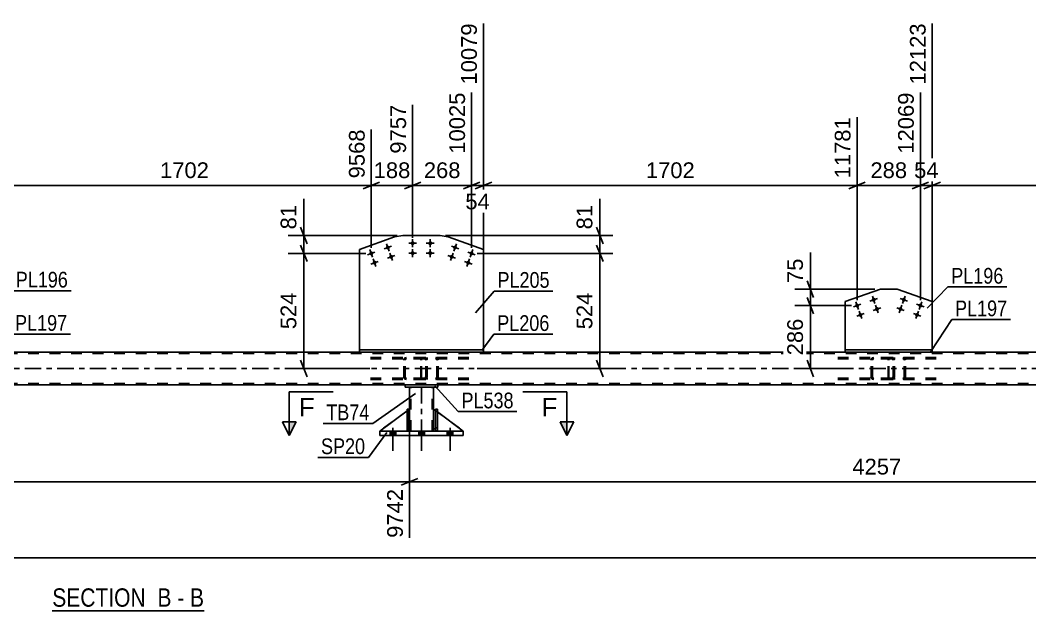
# Model space of a CAD drawing. Header units: millimetres. Extents: x 0 to 1189, y 0 to 841.
# Drawn here: x 439 to 622.9, y 330.9 to 438.5 of the extents above; entities that cross this region are included whole.
import ezdxf

# ---------------------------------------------------------------- set-up
doc = ezdxf.new("R2010")
doc.units = ezdxf.units.MM
doc.linetypes.add('DXK_LINE_DOT2', pattern=[3.9198, 1.9599, -1.9599])
doc.linetypes.add('DXK_LINE_DOT3', pattern=[5.9187, 2.979, -0.9799, 0.9799, -0.9799])
doc.styles.add('Arial', font='ARIAL.TTF', dxfattribs={"height": 0.2})
doc.styles.add('Arial Narrow', font='ARIALN.TTF', dxfattribs={"height": 0.2})

# ---------------------------------------------------------------- blocks, each defined once
blk = doc.blocks.new('Unknown-203773696-17 - 7588')
at = {"color": 6, "linetype": 'Continuous'}
blk.add_line((444.86, 330.88), (472.51, 330.88), dxfattribs=at)
at = {"color": 0, "linetype": 'Continuous'}
for points in [[(462.97, 331.63), (462.97, 335.13), (444.86, 335.13), (444.86, 331.63)], [(466.58, 331.63), (466.58, 335.13), (464.02, 335.13), (464.02, 331.63)], [(468.9, 331.63), (468.9, 335.13), (467.63, 335.13), (467.63, 331.63)], [(472.51, 331.63), (472.51, 335.13), (469.95, 335.13), (469.95, 331.63)]]:
    blk.add_wipeout(points, dxfattribs=at)
at = {"color": 7, "linetype": 'Continuous', "style": 'Arial Narrow'}
for s, p in [('SECTION ', (444.86, 331.63)), ('B', (464.02, 331.63)), ('B', (469.95, 331.63)), ('-', (467.63, 331.63))]:
    blk.add_text(s, height=3.34, dxfattribs=at).set_placement(p)
blk = doc.blocks.new('Bolt-203773696-7763 - 7588')
at = {"linetype": 'Continuous'}
for points in [[(506.41, 362.84), (507.45, 362.84), (507.45, 363.64), (506.41, 363.64)], [(506.41, 362.84), (507.45, 362.84), (507.45, 363.64), (506.41, 363.64)], [(506.41, 362.84), (507.45, 362.84), (507.45, 363.64), (506.41, 363.64)], [(511.61, 362.84), (512.65, 362.84), (512.65, 363.64), (511.61, 363.64)], [(511.61, 362.84), (512.65, 362.84), (512.65, 363.64), (511.61, 363.64)], [(516.81, 362.84), (517.85, 362.84), (517.85, 363.64), (516.81, 363.64)], [(516.81, 362.84), (517.85, 362.84), (517.85, 363.64), (516.81, 363.64)], [(516.81, 362.84), (517.85, 362.84), (517.85, 363.64), (516.81, 363.64)]]:
    blk.add_hatch(color=1, dxfattribs=at).paths.add_polyline_path(points)
at = {"color": 1, "linetype": 'Continuous'}
for p, q in [((506.93, 364.24), (506.93, 360.04)), ((506.93, 364.24), (506.93, 360.04)), ((506.93, 364.24), (506.93, 360.04)), ((512.13, 364.24), (512.13, 360.04)), ((512.13, 364.24), (512.13, 360.04)), ((517.33, 364.24), (517.33, 360.04)), ((517.33, 364.24), (517.33, 360.04)), ((517.33, 364.24), (517.33, 360.04)), ((506.41, 363.64), (506.41, 362.84)), ((506.41, 363.64), (506.41, 362.84)), ((506.41, 363.64), (506.41, 362.84)), ((507.45, 363.64), (507.45, 362.84)), ((507.45, 363.64), (507.45, 362.84)), ((507.45, 363.64), (507.45, 362.84)), ((511.61, 363.64), (511.61, 362.84)), ((511.61, 363.64), (511.61, 362.84)), ((512.65, 363.64), (512.65, 362.84)), ((512.65, 363.64), (512.65, 362.84)), ((516.81, 363.64), (516.81, 362.84)), ((516.81, 363.64), (516.81, 362.84)), ((516.81, 363.64), (516.81, 362.84)), ((517.85, 363.64), (517.85, 362.84)), ((517.85, 363.64), (517.85, 362.84)), ((517.85, 363.64), (517.85, 362.84))]:
    blk.add_line(p, q, dxfattribs=at)
blk = doc.blocks.new('Part-203773696-7610 - 7588')
at = {"color": 2, "linetype": 'Continuous'}
for p, q in [((589.32, 387.22), (595.73, 389.49)), ((595.73, 389.49), (595.73, 389.49)), ((595.73, 389.49), (598.76, 389.49)), ((598.76, 389.49), (598.76, 389.49)), ((605.17, 387.22), (598.76, 389.49)), ((589.32, 387.22), (589.32, 387.22)), ((589.32, 378.44), (589.32, 387.22)), ((605.17, 387.22), (605.17, 387.22)), ((605.17, 387.22), (605.17, 378.44))]:
    blk.add_line(p, q, dxfattribs=at)
at = {"color": 7, "linetype": 'DXK_LINE_DOT2'}
for p, q in [((589.32, 378.44), (589.32, 387.22)), ((605.17, 378.44), (605.17, 387.22)), ((605.17, 378.44), (589.32, 378.44))]:
    blk.add_line(p, q, dxfattribs=at)
blk = doc.blocks.new('Bolt-203773696-7611 - 7588')
at = {"linetype": 'Continuous'}
for points in [[(600.33, 387.45, -1), (599.65, 387.69, -1)], [(603.35, 386.38, -1), (602.67, 386.62, -1)], [(599.73, 385.76, -1), (599.05, 386, -1)], [(602.75, 384.69, -1), (602.07, 384.93, -1)]]:
    blk.add_hatch(color=1, dxfattribs=at).paths.add_polyline_path(points)
at = {"color": 1, "linetype": 'Continuous'}
for p, q in [((600.23, 388.25), (599.75, 386.89)), ((599.63, 386.55), (599.15, 385.2)), ((600.67, 387.33), (599.31, 387.81)), ((603.69, 386.26), (602.33, 386.74)), ((603.25, 387.18), (602.77, 385.82)), ((600.07, 385.63), (598.71, 386.12)), ((603.09, 384.57), (601.73, 385.05)), ((602.65, 385.48), (602.17, 384.13))]:
    blk.add_line(p, q, dxfattribs=at)
blk = doc.blocks.new('Bolt-203773696-7603 - 7588')
at = {"linetype": 'Continuous'}
for points in [[(518.57, 396.97, -1), (517.9, 397.21, -1)], [(517.97, 395.27, -1), (517.29, 395.51, -1)], [(521.59, 395.9, -1), (520.91, 396.14, -1)], [(520.99, 394.2, -1), (520.31, 394.44, -1)]]:
    blk.add_hatch(color=1, dxfattribs=at).paths.add_polyline_path(points)
at = {"color": 1, "linetype": 'Continuous'}
for p, q in [((518.91, 396.85), (517.56, 397.33)), ((518.48, 397.77), (517.99, 396.41)), ((518.31, 395.15), (516.95, 395.63)), ((517.87, 396.07), (517.39, 394.71)), ((521.93, 395.78), (520.57, 396.26)), ((521.49, 396.7), (521.01, 395.34)), ((521.33, 394.08), (519.97, 394.56)), ((520.89, 395), (520.41, 393.64))]:
    blk.add_line(p, q, dxfattribs=at)
blk = doc.blocks.new('Bolt-203773696-7612 - 7588')
at = {"linetype": 'Continuous'}
for points in [[(591.14, 386.38), (591.13, 386.46), (591.12, 386.53), (591.14, 386.61), (591.17, 386.68), (591.21, 386.74), (591.27, 386.79), (591.33, 386.83), (591.4, 386.85), (591.48, 386.86), (591.55, 386.86), (591.62, 386.83), (591.69, 386.8), (591.75, 386.75), (591.79, 386.69), (591.82, 386.62), (591.84, 386.55), (591.84, 386.47), (591.83, 386.4), (591.8, 386.33), (591.76, 386.27), (591.7, 386.22), (591.64, 386.18), (591.57, 386.15), (591.49, 386.14), (591.42, 386.15), (591.34, 386.17), (591.28, 386.21), (591.22, 386.26), (591.18, 386.32)], [(594.16, 387.45), (594.14, 387.53), (594.14, 387.6), (594.15, 387.68), (594.18, 387.74), (594.23, 387.81), (594.28, 387.86), (594.35, 387.9), (594.42, 387.92), (594.49, 387.93), (594.57, 387.93), (594.64, 387.9), (594.7, 387.87), (594.76, 387.82), (594.81, 387.76), (594.84, 387.69), (594.86, 387.62), (594.86, 387.54), (594.84, 387.47), (594.82, 387.4), (594.77, 387.34), (594.72, 387.29), (594.65, 387.25), (594.58, 387.22), (594.51, 387.21), (594.43, 387.22), (594.36, 387.24), (594.29, 387.28), (594.24, 387.33), (594.19, 387.39)], [(591.75, 384.69), (591.73, 384.76), (591.73, 384.84), (591.74, 384.91), (591.77, 384.98), (591.81, 385.04), (591.87, 385.09), (591.93, 385.13), (592, 385.16), (592.08, 385.17), (592.15, 385.16), (592.22, 385.14), (592.29, 385.1), (592.35, 385.05), (592.39, 384.99), (592.43, 384.92), (592.44, 384.85), (592.44, 384.78), (592.43, 384.7), (592.4, 384.63), (592.36, 384.57), (592.3, 384.52), (592.24, 384.48), (592.17, 384.46), (592.09, 384.45), (592.02, 384.45), (591.95, 384.47), (591.88, 384.51), (591.82, 384.56), (591.78, 384.62)], [(594.76, 385.76), (594.74, 385.83), (594.74, 385.91), (594.76, 385.98), (594.79, 386.05), (594.83, 386.11), (594.88, 386.16), (594.95, 386.2), (595.02, 386.23), (595.09, 386.24), (595.17, 386.23), (595.24, 386.21), (595.31, 386.17), (595.36, 386.12), (595.41, 386.06), (595.44, 385.99), (595.46, 385.92), (595.46, 385.85), (595.45, 385.77), (595.42, 385.7), (595.37, 385.64), (595.32, 385.59), (595.26, 385.55), (595.18, 385.53), (595.11, 385.52), (595.03, 385.52), (594.96, 385.54), (594.9, 385.58), (594.84, 385.63), (594.79, 385.69)]]:
    blk.add_hatch(color=1, dxfattribs=at).paths.add_polyline_path(points)
at = {"color": 1, "linetype": 'Continuous'}
for p, q in [((594.26, 388.25), (594.74, 386.89)), ((592.16, 386.74), (590.81, 386.26)), ((591.24, 387.18), (591.72, 385.82)), ((595.18, 387.81), (593.82, 387.33)), ((594.86, 386.55), (595.34, 385.2)), ((592.76, 385.05), (591.41, 384.57)), ((591.84, 385.48), (592.33, 384.13)), ((595.78, 386.12), (594.42, 385.63))]:
    blk.add_line(p, q, dxfattribs=at)
blk = doc.blocks.new('Bolt-203773696-7604 - 7588')
at = {"linetype": 'Continuous'}
for points in [[(510.15, 397.87), (510.16, 397.94), (510.18, 398.01), (510.22, 398.08), (510.27, 398.13), (510.33, 398.18), (510.4, 398.21), (510.47, 398.23), (510.55, 398.23), (510.62, 398.21), (510.69, 398.18), (510.75, 398.13), (510.8, 398.08), (510.84, 398.01), (510.86, 397.94), (510.87, 397.87), (510.86, 397.79), (510.84, 397.72), (510.8, 397.66), (510.75, 397.6), (510.69, 397.56), (510.62, 397.52), (510.55, 397.51), (510.47, 397.51), (510.4, 397.52), (510.33, 397.56), (510.27, 397.6), (510.22, 397.66), (510.18, 397.72), (510.16, 397.79)], [(513.35, 397.87), (513.36, 397.94), (513.38, 398.01), (513.42, 398.08), (513.47, 398.13), (513.53, 398.18), (513.6, 398.21), (513.67, 398.23), (513.75, 398.23), (513.82, 398.21), (513.89, 398.18), (513.95, 398.13), (514, 398.08), (514.04, 398.01), (514.06, 397.94), (514.07, 397.87), (514.06, 397.79), (514.04, 397.72), (514, 397.66), (513.95, 397.6), (513.89, 397.56), (513.82, 397.52), (513.75, 397.51), (513.67, 397.51), (513.6, 397.52), (513.53, 397.56), (513.47, 397.6), (513.42, 397.66), (513.38, 397.72), (513.36, 397.79)], [(510.15, 396.07), (510.16, 396.14), (510.18, 396.21), (510.22, 396.28), (510.27, 396.33), (510.33, 396.38), (510.4, 396.41), (510.47, 396.43), (510.55, 396.43), (510.62, 396.41), (510.69, 396.38), (510.75, 396.33), (510.8, 396.28), (510.84, 396.21), (510.86, 396.14), (510.87, 396.07), (510.86, 395.99), (510.84, 395.92), (510.8, 395.86), (510.75, 395.8), (510.69, 395.76), (510.62, 395.72), (510.55, 395.71), (510.47, 395.71), (510.4, 395.72), (510.33, 395.76), (510.27, 395.8), (510.22, 395.86), (510.18, 395.92), (510.16, 395.99)], [(513.35, 396.07), (513.36, 396.14), (513.38, 396.21), (513.42, 396.28), (513.47, 396.33), (513.53, 396.38), (513.6, 396.41), (513.67, 396.43), (513.75, 396.43), (513.82, 396.41), (513.89, 396.38), (513.95, 396.33), (514, 396.28), (514.04, 396.21), (514.06, 396.14), (514.07, 396.07), (514.06, 395.99), (514.04, 395.92), (514, 395.86), (513.95, 395.8), (513.89, 395.76), (513.82, 395.72), (513.75, 395.71), (513.67, 395.71), (513.6, 395.72), (513.53, 395.76), (513.47, 395.8), (513.42, 395.86), (513.38, 395.92), (513.36, 395.99)]]:
    blk.add_hatch(color=1, dxfattribs=at).paths.add_polyline_path(points)
at = {"color": 1, "linetype": 'Continuous'}
for p, q in [((511.23, 397.87), (509.79, 397.87)), ((510.51, 398.59), (510.51, 397.15)), ((514.43, 397.87), (512.99, 397.87)), ((513.71, 398.59), (513.71, 397.15)), ((511.23, 396.07), (509.79, 396.07)), ((510.51, 396.79), (510.51, 395.35)), ((514.43, 396.07), (512.99, 396.07)), ((513.71, 396.79), (513.71, 395.35))]:
    blk.add_line(p, q, dxfattribs=at)
blk = doc.blocks.new('Bolt-203773696-7605 - 7588')
at = {"linetype": 'Continuous'}
for points in [[(505.65, 396.97), (505.63, 397.04), (505.63, 397.12), (505.64, 397.19), (505.67, 397.26), (505.72, 397.32), (505.77, 397.38), (505.84, 397.41), (505.91, 397.44), (505.98, 397.45), (506.06, 397.44), (506.13, 397.42), (506.19, 397.38), (506.25, 397.34), (506.3, 397.28), (506.33, 397.21), (506.35, 397.13), (506.35, 397.06), (506.33, 396.99), (506.31, 396.92), (506.26, 396.85), (506.21, 396.8), (506.14, 396.76), (506.07, 396.74), (506, 396.73), (505.92, 396.74), (505.85, 396.76), (505.78, 396.79), (505.73, 396.84), (505.68, 396.9)], [(502.63, 395.9), (502.62, 395.97), (502.61, 396.05), (502.63, 396.12), (502.66, 396.19), (502.7, 396.25), (502.76, 396.31), (502.82, 396.34), (502.89, 396.37), (502.97, 396.38), (503.04, 396.37), (503.11, 396.35), (503.18, 396.32), (503.24, 396.27), (503.28, 396.21), (503.31, 396.14), (503.33, 396.06), (503.33, 395.99), (503.32, 395.92), (503.29, 395.85), (503.25, 395.78), (503.19, 395.73), (503.13, 395.69), (503.06, 395.67), (502.98, 395.66), (502.91, 395.67), (502.83, 395.69), (502.77, 395.72), (502.71, 395.77), (502.67, 395.83)], [(506.25, 395.27), (506.23, 395.35), (506.23, 395.42), (506.25, 395.5), (506.28, 395.57), (506.32, 395.63), (506.37, 395.68), (506.44, 395.72), (506.51, 395.74), (506.58, 395.75), (506.66, 395.75), (506.73, 395.72), (506.8, 395.69), (506.85, 395.64), (506.9, 395.58), (506.93, 395.51), (506.95, 395.44), (506.95, 395.36), (506.94, 395.29), (506.91, 395.22), (506.86, 395.16), (506.81, 395.11), (506.75, 395.07), (506.67, 395.04), (506.6, 395.03), (506.52, 395.04), (506.45, 395.06), (506.39, 395.1), (506.33, 395.15), (506.28, 395.21)], [(503.24, 394.2), (503.22, 394.28), (503.22, 394.35), (503.23, 394.43), (503.26, 394.5), (503.3, 394.56), (503.36, 394.61), (503.42, 394.65), (503.49, 394.67), (503.57, 394.68), (503.64, 394.68), (503.71, 394.65), (503.78, 394.62), (503.84, 394.57), (503.88, 394.51), (503.92, 394.44), (503.93, 394.37), (503.93, 394.29), (503.92, 394.22), (503.89, 394.15), (503.85, 394.09), (503.79, 394.04), (503.73, 394), (503.66, 393.97), (503.58, 393.96), (503.51, 393.97), (503.44, 393.99), (503.37, 394.03), (503.31, 394.08), (503.27, 394.14)]]:
    blk.add_hatch(color=1, dxfattribs=at).paths.add_polyline_path(points)
at = {"color": 1, "linetype": 'Continuous'}
for p, q in [((506.67, 397.33), (505.31, 396.85)), ((505.75, 397.77), (506.23, 396.41)), ((503.65, 396.26), (502.3, 395.78)), ((502.73, 396.7), (503.21, 395.34)), ((507.27, 395.63), (505.91, 395.15)), ((506.35, 396.07), (506.83, 394.71)), ((504.25, 394.56), (502.9, 394.08)), ((503.33, 395), (503.82, 393.64))]:
    blk.add_line(p, q, dxfattribs=at)
blk = doc.blocks.new('Part-203773696-7629 - 7588')
at = {"color": 2, "linetype": 'Continuous'}
for p, q in [((507.22, 399.01), (508.71, 399.27)), ((508.71, 399.27), (508.71, 399.27)), ((508.71, 399.27), (515.51, 399.27)), ((515.51, 399.27), (515.51, 399.27)), ((515.51, 399.27), (517.01, 399.01)), ((500.81, 396.74), (507.22, 399.01)), ((507.22, 399.01), (507.22, 399.01)), ((517.01, 399.01), (517.01, 399.01)), ((523.41, 396.74), (517.01, 399.01)), ((500.81, 396.74), (500.81, 396.74)), ((500.81, 378.44), (500.81, 396.74)), ((523.41, 396.74), (523.41, 396.74)), ((523.41, 396.74), (523.41, 378.44))]:
    blk.add_line(p, q, dxfattribs=at)
at = {"color": 7, "linetype": 'DXK_LINE_DOT2'}
for p, q in [((500.81, 378.44), (500.81, 396.74)), ((523.41, 378.44), (523.41, 396.74)), ((523.41, 378.44), (500.81, 378.44))]:
    blk.add_line(p, q, dxfattribs=at)
blk = doc.blocks.new('Part-203773696-7713 - 7588')
at = {"color": 7, "linetype": 'DXK_LINE_DOT2'}
for p, q in [((512.64, 377.04), (502.41, 377.04)), ((512.64, 376.8), (502.41, 376.8)), ((508.93, 376.75), (508.89, 376.56)), ((508.89, 373.52), (508.89, 376.56)), ((509.15, 376.56), (509.17, 376.65)), ((509.15, 373.52), (509.15, 376.56)), ((509.17, 376.65), (509.22, 376.73)), ((509.4, 377.04), (509.21, 377.01)), ((509.22, 376.73), (509.3, 376.78)), ((509.3, 376.78), (509.4, 376.8)), ((512.83, 377.01), (512.64, 377.04)), ((512.64, 376.8), (512.73, 376.78)), ((512.73, 376.78), (512.82, 376.73)), ((512.82, 376.73), (512.87, 376.65)), ((512.87, 376.65), (512.89, 376.56)), ((512.89, 373.52), (512.89, 376.56)), ((513.15, 376.56), (513.11, 376.75)), ((513.15, 373.52), (513.15, 376.56)), ((508.89, 373.52), (508.93, 373.34)), ((509.17, 373.43), (509.15, 373.52)), ((509.22, 373.35), (509.17, 373.43)), ((512.87, 373.43), (512.82, 373.35)), ((512.89, 373.52), (512.87, 373.43)), ((513.11, 373.34), (513.15, 373.52)), ((512.64, 373.28), (502.41, 373.28)), ((512.64, 373.04), (502.41, 373.04)), ((509.21, 373.08), (509.4, 373.04)), ((509.3, 373.3), (509.22, 373.35)), ((509.4, 373.28), (509.3, 373.3)), ((512.73, 373.3), (512.64, 373.28)), ((512.64, 373.04), (512.83, 373.08)), ((512.82, 373.35), (512.73, 373.3))]:
    blk.add_line(p, q, dxfattribs=at)
for centre, start, end in [((509.38, 376.54), 110.7584, 155.6802), ((512.66, 376.54), 24.3198, 69.2416), ((509.38, 373.54), 204.3198, 249.2416), ((512.66, 373.54), 290.7584, 335.6802)]:
    blk.add_arc(centre, 0.496, start, end, dxfattribs=at)
blk = doc.blocks.new('Part-203773696-7717 - 7588')
at = {"color": 7, "linetype": 'DXK_LINE_DOT2'}
for p, q in [((783.44, 377.8), (120.25, 377.8)), ((523.41, 378.04), (500.81, 378.04)), ((605.17, 378.04), (589.32, 378.04)), ((783.44, 372.28), (120.25, 372.28)), ((515.13, 372.04), (509.13, 372.04))]:
    blk.add_line(p, q, dxfattribs=at)
at = {"color": 2, "linetype": 'Continuous'}
for p, q in [((500.81, 378.04), (434.91, 378.04)), ((589.32, 378.04), (523.41, 378.04)), ((671.08, 378.04), (605.17, 378.04)), ((509.13, 372.04), (259.72, 372.04)), ((679.4, 372.04), (515.13, 372.04))]:
    blk.add_line(p, q, dxfattribs=at)
at = {"color": 7, "linetype": 'DXK_LINE_DOT3'}
blk.add_line((120.25, 375.04), (783.44, 375.04), dxfattribs=at)
blk = doc.blocks.new('Part-203773696-7712 - 7588')
at = {"color": 7, "linetype": 'DXK_LINE_DOT2'}
for p, q in [((597.77, 377.04), (587.54, 377.04)), ((597.77, 376.8), (587.54, 376.8)), ((594.06, 376.75), (594.02, 376.56)), ((594.02, 373.52), (594.02, 376.56)), ((594.28, 376.56), (594.3, 376.65)), ((594.28, 373.52), (594.28, 376.56)), ((594.3, 376.65), (594.35, 376.73)), ((594.54, 377.04), (594.34, 377.01)), ((594.35, 376.73), (594.44, 376.78)), ((594.44, 376.78), (594.54, 376.8)), ((597.97, 377.01), (597.77, 377.04)), ((597.77, 376.8), (597.87, 376.78)), ((597.87, 376.78), (597.95, 376.73)), ((597.95, 376.73), (598.01, 376.65)), ((598.01, 376.65), (598.03, 376.56)), ((598.03, 373.52), (598.03, 376.56)), ((598.28, 376.56), (598.24, 376.75)), ((598.28, 373.52), (598.28, 376.56)), ((594.02, 373.52), (594.06, 373.34)), ((594.3, 373.43), (594.28, 373.52)), ((594.35, 373.35), (594.3, 373.43)), ((598.01, 373.43), (597.95, 373.35)), ((598.03, 373.52), (598.01, 373.43)), ((598.24, 373.34), (598.28, 373.52)), ((597.77, 373.28), (587.54, 373.28)), ((597.77, 373.04), (587.54, 373.04)), ((594.34, 373.08), (594.54, 373.04)), ((594.44, 373.3), (594.35, 373.35)), ((594.54, 373.28), (594.44, 373.3)), ((597.87, 373.3), (597.77, 373.28)), ((597.77, 373.04), (597.97, 373.08)), ((597.95, 373.35), (597.87, 373.3))]:
    blk.add_line(p, q, dxfattribs=at)
for centre, start, end in [((594.52, 376.54), 110.7584, 155.6802), ((597.79, 376.54), 24.3198, 69.2416), ((594.52, 373.54), 204.3198, 249.2416), ((597.79, 373.54), 290.7584, 335.6802)]:
    blk.add_arc(centre, 0.496, start, end, dxfattribs=at)
blk = doc.blocks.new('Part-203773696-7772 - 7588')
at = {"color": 2, "linetype": 'Continuous'}
for p, q in [((514.33, 364.24), (514.33, 367.64)), ((514.33, 367.64), (514.69, 367.38)), ((519.73, 363.64), (515.01, 367.14)), ((514.69, 363.89), (514.33, 364.24))]:
    blk.add_line(p, q, dxfattribs=at)
at = {"color": 7, "linetype": 'DXK_LINE_DOT2'}
for p, q in [((515.01, 367.14), (514.69, 367.38)), ((514.69, 363.89), (514.93, 363.64)), ((514.93, 363.64), (519.73, 363.64))]:
    blk.add_line(p, q, dxfattribs=at)
blk = doc.blocks.new('Part-203773696-7786 - 7588')
at = {"color": 7, "linetype": 'DXK_LINE_DOT2'}
for p, q in [((514.33, 364.24), (514.33, 367.64)), ((514.33, 367.64), (519.73, 363.64)), ((514.93, 363.64), (514.33, 364.24)), ((519.73, 363.64), (514.93, 363.64))]:
    blk.add_line(p, q, dxfattribs=at)
blk = doc.blocks.new('Part-203773696-7793 - 7588')
at = {"color": 2, "linetype": 'Continuous'}
for p, q in [((504.53, 362.84), (504.53, 363.64)), ((504.53, 363.64), (519.73, 363.64)), ((519.73, 362.84), (504.53, 362.84)), ((519.73, 362.84), (519.73, 363.64))]:
    blk.add_line(p, q, dxfattribs=at)
blk = doc.blocks.new('Part-203773696-7811 - 7588')
at = {"color": 2, "linetype": 'Continuous'}
for p, q in [((509.49, 363.64), (509.49, 367.64)), ((509.49, 367.64), (509.81, 367.64)), ((509.81, 363.64), (509.81, 367.64)), ((509.49, 363.64), (509.49, 363.64)), ((509.81, 363.64), (509.49, 363.64))]:
    blk.add_line(p, q, dxfattribs=at)
at = {"color": 7, "linetype": 'DXK_LINE_DOT2'}
for p, q in [((509.49, 367.64), (509.49, 364.24)), ((509.81, 364.24), (509.81, 367.64)), ((509.49, 364.24), (509.49, 363.64)), ((509.49, 364.24), (509.81, 364.24)), ((509.81, 363.64), (509.81, 364.24)), ((509.49, 363.64), (509.49, 363.64)), ((509.49, 363.64), (509.49, 363.64)), ((509.81, 363.64), (509.81, 363.64))]:
    blk.add_line(p, q, dxfattribs=at)
blk = doc.blocks.new('Part-203773696-7813 - 7588')
at = {"color": 7, "linetype": 'DXK_LINE_DOT2'}
for p, q in [((509.49, 367.64), (509.81, 367.64)), ((509.49, 364.24), (509.49, 367.64)), ((509.49, 367.64), (509.49, 363.64)), ((509.81, 367.64), (509.81, 364.24)), ((509.81, 363.64), (509.81, 367.55)), ((509.81, 364.24), (509.49, 364.24)), ((509.49, 363.64), (509.49, 364.24)), ((509.81, 364.24), (509.81, 363.64)), ((509.81, 363.64), (509.49, 363.64)), ((509.81, 363.64), (509.81, 363.64))]:
    blk.add_line(p, q, dxfattribs=at)
blk = doc.blocks.new('Part-203773696-7828 - 7588')
at = {"color": 2, "linetype": 'Continuous'}
for p, q in [((523.41, 378.44), (500.81, 378.44)), ((500.81, 378.04), (500.81, 378.44)), ((523.41, 378.04), (500.81, 378.04)), ((523.41, 378.44), (523.41, 378.04)), ((523.41, 378.44), (523.41, 378.44)), ((523.41, 378.04), (523.41, 378.04))]:
    blk.add_line(p, q, dxfattribs=at)
at = {"color": 7, "linetype": 'DXK_LINE_DOT2'}
for p, q in [((500.81, 378.44), (500.81, 378.04)), ((523.41, 378.04), (523.41, 378.44))]:
    blk.add_line(p, q, dxfattribs=at)
blk = doc.blocks.new('Part-203773696-7854 - 7588')
at = {"color": 7, "linetype": 'DXK_LINE_DOT2'}
for p, q in [((509.93, 367.64), (504.53, 363.64)), ((509.93, 364.24), (509.93, 367.64)), ((509.93, 367.64), (509.93, 364.24)), ((509.33, 363.64), (509.93, 364.24)), ((509.93, 364.24), (509.33, 363.64)), ((509.93, 364.24), (509.93, 364.24)), ((504.53, 363.64), (509.33, 363.64))]:
    blk.add_line(p, q, dxfattribs=at)
blk = doc.blocks.new('Part-203773696-7868 - 7588')
at = {"color": 2, "linetype": 'Continuous'}
for p, q in [((509.93, 367.64), (509.93, 371.64)), ((514.33, 367.64), (514.33, 371.64)), ((509.93, 363.64), (509.93, 364.24)), ((514.33, 363.64), (514.33, 364.24))]:
    blk.add_line(p, q, dxfattribs=at)
at = {"color": 7, "linetype": 'DXK_LINE_DOT2'}
for p, q in [((514.33, 371.64), (509.93, 371.64)), ((510.17, 363.64), (510.17, 371.64)), ((514.09, 363.64), (514.09, 371.64)), ((509.93, 364.24), (509.93, 367.64)), ((514.33, 364.24), (514.33, 367.64)), ((514.33, 363.64), (509.93, 363.64))]:
    blk.add_line(p, q, dxfattribs=at)
at = {"color": 7, "linetype": 'DXK_LINE_DOT3'}
blk.add_line((512.13, 371.64), (512.13, 363.64), dxfattribs=at)
blk = doc.blocks.new('Part-203773696-7879 - 7588')
at = {"color": 2, "linetype": 'Continuous'}
for p, q in [((514.69, 363.64), (514.69, 367.64)), ((514.69, 367.64), (515.01, 367.64)), ((515.01, 363.64), (515.01, 367.64)), ((514.69, 363.64), (514.69, 363.64)), ((515.01, 363.64), (514.69, 363.64))]:
    blk.add_line(p, q, dxfattribs=at)
at = {"color": 7, "linetype": 'DXK_LINE_DOT2'}
for p, q in [((514.69, 367.64), (514.69, 364.24)), ((515.01, 364.24), (515.01, 367.64)), ((514.69, 364.24), (514.69, 363.64)), ((514.69, 364.24), (515.01, 364.24)), ((515.01, 363.64), (515.01, 364.24)), ((514.69, 363.64), (514.69, 363.64)), ((514.69, 363.64), (514.69, 363.64)), ((515.01, 363.64), (515.01, 363.64))]:
    blk.add_line(p, q, dxfattribs=at)
blk = doc.blocks.new('Part-203773696-7881 - 7588')
at = {"color": 7, "linetype": 'DXK_LINE_DOT2'}
for p, q in [((515.01, 367.64), (514.69, 367.64)), ((514.69, 364.24), (514.69, 367.64)), ((514.69, 367.64), (514.69, 363.64)), ((515.01, 367.64), (515.01, 364.24)), ((515.01, 363.64), (515.01, 367.64)), ((515.01, 364.24), (514.69, 364.24)), ((514.69, 363.64), (514.69, 364.24)), ((515.01, 364.24), (515.01, 363.64)), ((515.01, 363.64), (514.69, 363.64)), ((515.01, 363.64), (515.01, 363.64))]:
    blk.add_line(p, q, dxfattribs=at)
blk = doc.blocks.new('Part-203773696-7882 - 7588')
at = {"color": 2, "linetype": 'Continuous'}
for p, q in [((509.49, 367.31), (504.53, 363.64)), ((509.93, 367.64), (509.81, 367.55)), ((509.93, 364.24), (509.93, 367.64)), ((509.93, 364.24), (509.81, 364.12)), ((509.93, 364.24), (509.93, 364.24)), ((509.49, 363.8), (509.33, 363.64))]:
    blk.add_line(p, q, dxfattribs=at)
at = {"color": 7, "linetype": 'DXK_LINE_DOT2'}
for p, q in [((509.81, 367.55), (509.49, 367.31)), ((509.93, 364.24), (509.93, 367.64)), ((509.93, 364.24), (509.33, 363.64)), ((504.53, 363.64), (504.53, 363.64)), ((504.53, 363.64), (509.33, 363.64)), ((509.81, 364.12), (509.49, 363.8))]:
    blk.add_line(p, q, dxfattribs=at)
blk = doc.blocks.new('Part-203773696-7914 - 7588')
at = {"color": 2, "linetype": 'Continuous'}
for p, q in [((605.17, 378.44), (589.32, 378.44)), ((589.32, 378.04), (589.32, 378.44)), ((605.17, 378.04), (589.32, 378.04)), ((605.17, 378.44), (605.17, 378.04)), ((605.17, 378.44), (605.17, 378.44)), ((605.17, 378.04), (605.17, 378.04))]:
    blk.add_line(p, q, dxfattribs=at)
at = {"color": 7, "linetype": 'DXK_LINE_DOT2'}
for p, q in [((589.32, 378.44), (589.32, 378.04)), ((605.17, 378.04), (605.17, 378.44))]:
    blk.add_line(p, q, dxfattribs=at)
blk = doc.blocks.new('Part-203773696-7919 - 7588')
at = {"color": 2, "linetype": 'Continuous'}
for p, q in [((515.13, 372.04), (509.13, 372.04)), ((509.13, 371.64), (509.13, 372.04)), ((509.13, 371.64), (515.13, 371.64)), ((515.13, 371.64), (515.13, 372.04))]:
    blk.add_line(p, q, dxfattribs=at)
blk = doc.blocks.new('Part-203773696-7945 - 7588')
at = {"color": 7, "linetype": 'DXK_LINE_DOT2'}
for p, q in [((512, 376.75), (511.98, 376.56)), ((511.98, 373.52), (511.98, 376.56)), ((512.06, 376.9), (512, 376.75)), ((512.15, 377.01), (512.06, 376.9)), ((512.12, 376.56), (512.13, 376.65)), ((512.12, 373.52), (512.12, 376.56)), ((512.13, 376.65), (512.16, 376.73)), ((512.25, 377.04), (512.15, 377.01)), ((512.16, 376.73), (512.2, 376.78)), ((512.2, 376.78), (512.25, 376.8)), ((520.75, 377.04), (512.25, 377.04)), ((520.75, 376.8), (512.25, 376.8)), ((513.15, 376.8), (513.15, 377.04)), ((514.85, 377.01), (514.66, 377.04)), ((514.66, 376.8), (514.76, 376.78)), ((514.76, 376.78), (514.84, 376.73)), ((514.84, 376.73), (514.89, 376.65)), ((514.89, 376.65), (514.91, 376.56)), ((514.91, 373.52), (514.91, 376.56)), ((515.16, 376.56), (515.12, 376.75)), ((515.16, 373.52), (515.16, 376.56)), ((511.98, 373.52), (512, 373.34)), ((512.13, 373.43), (512.12, 373.52)), ((512.16, 373.35), (512.13, 373.43)), ((514.89, 373.43), (514.84, 373.35)), ((514.91, 373.52), (514.89, 373.43)), ((515.12, 373.34), (515.16, 373.52)), ((512, 373.34), (512.06, 373.18)), ((512.06, 373.18), (512.15, 373.08)), ((512.15, 373.08), (512.25, 373.04)), ((512.2, 373.3), (512.16, 373.35)), ((512.25, 373.28), (512.2, 373.3)), ((520.75, 373.28), (512.25, 373.28)), ((520.75, 373.04), (512.25, 373.04)), ((513.15, 373.04), (513.15, 373.28)), ((514.76, 373.3), (514.66, 373.28)), ((514.66, 373.04), (514.85, 373.08)), ((514.84, 373.35), (514.76, 373.3))]:
    blk.add_line(p, q, dxfattribs=at)
for centre, start, end in [((514.67, 376.55), 23.8952, 68.8488), ((514.67, 373.54), 291.1512, 336.1048)]:
    blk.add_arc(centre, 0.492, start, end, dxfattribs=at)
blk = doc.blocks.new('Part-203773696-7946 - 7588')
at = {"color": 7, "linetype": 'DXK_LINE_DOT2'}
for p, q in [((597.14, 376.75), (597.12, 376.56)), ((597.12, 373.52), (597.12, 376.56)), ((597.2, 376.9), (597.14, 376.75)), ((597.28, 377.01), (597.2, 376.9)), ((597.25, 376.56), (597.26, 376.65)), ((597.25, 373.52), (597.25, 376.56)), ((597.26, 376.65), (597.29, 376.73)), ((597.39, 377.04), (597.28, 377.01)), ((597.29, 376.73), (597.33, 376.78)), ((597.33, 376.78), (597.39, 376.8)), ((605.89, 377.04), (597.39, 377.04)), ((605.89, 376.8), (597.39, 376.8)), ((598.28, 376.8), (598.28, 377.04)), ((599.99, 377.01), (599.79, 377.04)), ((599.79, 376.8), (599.89, 376.78)), ((599.89, 376.78), (599.97, 376.73)), ((599.97, 376.73), (600.03, 376.65)), ((600.03, 376.65), (600.05, 376.56)), ((600.05, 373.52), (600.05, 376.56)), ((600.3, 376.56), (600.26, 376.75)), ((600.3, 373.52), (600.3, 376.56)), ((597.12, 373.52), (597.14, 373.34)), ((597.26, 373.43), (597.25, 373.52)), ((597.29, 373.35), (597.26, 373.43)), ((600.03, 373.43), (599.97, 373.35)), ((600.05, 373.52), (600.03, 373.43)), ((600.26, 373.34), (600.3, 373.52)), ((597.14, 373.34), (597.2, 373.18)), ((597.2, 373.18), (597.28, 373.08)), ((597.28, 373.08), (597.39, 373.04)), ((597.33, 373.3), (597.29, 373.35)), ((597.39, 373.28), (597.33, 373.3)), ((605.89, 373.28), (597.39, 373.28)), ((605.89, 373.04), (597.39, 373.04)), ((598.28, 373.04), (598.28, 373.28)), ((599.89, 373.3), (599.79, 373.28)), ((599.79, 373.04), (599.99, 373.08)), ((599.97, 373.35), (599.89, 373.3))]:
    blk.add_line(p, q, dxfattribs=at)
for centre, start, end in [((599.81, 376.55), 23.8952, 68.8488), ((599.81, 373.54), 291.1512, 336.1048)]:
    blk.add_arc(centre, 0.492, start, end, dxfattribs=at)
blk = doc.blocks.new('StraightDimension-203773696-15212 - 7588')
at = {"color": 7, "linetype": 'Continuous'}
for p, q in [((523.41, 379.44), (523.41, 437.91)), ((591.48, 387.5), (591.48, 420.81)), ((524.91, 408.99), (521.91, 407.79)), ((523.41, 408.39), (591.48, 408.39)), ((589.98, 407.79), (592.98, 408.99))]:
    blk.add_line(p, q, dxfattribs=at)
at = {"color": 0, "linetype": 'Continuous'}
blk.add_wipeout([(590.88, 421.41), (586.68, 421.41), (586.68, 409.09), (590.88, 409.09)], dxfattribs=at)
at = {"color": 0}
blk.add_wipeout([(562.5, 409.14), (562.5, 413.34), (552.4, 413.34), (552.4, 409.14)], dxfattribs=at)
at = {"color": 3, "linetype": 'Continuous', "style": 'Arial'}
blk.add_text('11781', height=2.865, rotation=90.0002, dxfattribs=at).set_placement((590.28, 409.69))
at = {"color": 3, "style": 'Arial'}
blk.add_text('1702', height=2.865, dxfattribs=at).set_placement((553, 409.74))
blk = doc.blocks.new('StraightDimension-203773696-25533 - 7588')
at = {"color": 7, "linetype": 'Continuous'}
for p, q in [((545.2, 394.52), (544, 397.52)), ((522.25, 396.02), (547, 396.02)), ((544.6, 375.04), (544.6, 396.02)), ((544, 376.54), (545.2, 373.54)), ((522.25, 375.04), (547, 375.04))]:
    blk.add_line(p, q, dxfattribs=at)
at = {"color": 0}
blk.add_wipeout([(543.85, 389.47), (539.65, 389.47), (539.65, 381.59), (543.85, 381.59)], dxfattribs=at)
at = {"color": 3, "style": 'Arial'}
blk.add_text('524', height=2.865, rotation=90.0002, dxfattribs=at).set_placement((543.25, 382.19))
blk = doc.blocks.new('StraightDimension-203773696-20217 - 7588')
at = {"color": 7, "linetype": 'Continuous'}
blk.add_line((120.25, 340.53), (674.8, 340.53), dxfattribs=at)
blk = doc.blocks.new('StraightDimension-203773696-15215 - 7588')
at = {"color": 7, "linetype": 'Continuous'}
for p, q in [((510.51, 398.87), (510.51, 423.09)), ((502.97, 397.02), (502.97, 418.59)), ((501.47, 407.79), (504.47, 408.99)), ((502.97, 408.39), (510.51, 408.39)), ((512.01, 408.99), (509.01, 407.79))]:
    blk.add_line(p, q, dxfattribs=at)
at = {"color": 0}
blk.add_wipeout([(510.68, 409.14), (510.68, 413.34), (502.81, 413.34), (502.81, 409.14)], dxfattribs=at)
at = {"color": 3, "style": 'Arial'}
blk.add_text('188', height=2.865, dxfattribs=at).set_placement((503.41, 409.74))
at = {"color": 0, "linetype": 'Continuous'}
blk.add_wipeout([(509.91, 423.69), (505.71, 423.69), (505.71, 413.59), (509.91, 413.59)], dxfattribs=at)
at = {"color": 3, "linetype": 'Continuous', "style": 'Arial'}
blk.add_text('9757', height=2.865, rotation=90.0002, dxfattribs=at).set_placement((509.31, 414.19))
blk = doc.blocks.new('StraightDimension-203773696-15209 - 7588')
at = {"color": 7, "linetype": 'Continuous'}
for p, q in [((605.17, 379.44), (605.17, 437.91)), ((673.24, 397.02), (673.24, 420.81)), ((606.67, 408.99), (603.67, 407.79)), ((605.17, 408.39), (673.24, 408.39)), ((671.74, 407.79), (674.74, 408.99))]:
    blk.add_line(p, q, dxfattribs=at)
at = {"color": 0, "linetype": 'Continuous'}
blk.add_wipeout([(672.64, 421.41), (668.44, 421.41), (668.44, 409.09), (672.64, 409.09)], dxfattribs=at)
at = {"color": 0}
blk.add_wipeout([(644.26, 409.14), (644.26, 413.34), (634.16, 413.34), (634.16, 409.14)], dxfattribs=at)
at = {"color": 3, "linetype": 'Continuous', "style": 'Arial'}
blk.add_text('13825', height=2.865, rotation=90.0002, dxfattribs=at).set_placement((672.04, 409.69))
at = {"color": 3, "style": 'Arial'}
blk.add_text('1702', height=2.865, dxfattribs=at).set_placement((634.76, 409.74))
blk = doc.blocks.new('StraightDimension-203773696-25560 - 7588')
at = {"color": 7, "linetype": 'Continuous'}
for p, q in [((590.48, 386.5), (580.12, 386.5)), ((582.37, 388), (583.57, 385)), ((582.97, 375.04), (582.97, 386.5)), ((583.57, 373.54), (582.37, 376.54)), ((590.48, 375.04), (580.12, 375.04))]:
    blk.add_line(p, q, dxfattribs=at)
at = {"color": 0}
blk.add_wipeout([(582.22, 384.71), (578.02, 384.71), (578.02, 376.84), (582.22, 376.84)], dxfattribs=at)
at = {"color": 3, "style": 'Arial'}
blk.add_text('286', height=2.865, rotation=90.0002, dxfattribs=at).set_placement((581.62, 377.44))
blk = doc.blocks.new('StraightDimension-203773696-15213 - 7588')
at = {"color": 7, "linetype": 'Continuous'}
for p, q in [((523.41, 379.44), (523.41, 437.91)), ((521.25, 397.02), (521.25, 425.31)), ((519.75, 407.79), (522.75, 408.99)), ((521.25, 408.39), (523.41, 408.39)), ((524.91, 408.99), (521.91, 407.79))]:
    blk.add_line(p, q, dxfattribs=at)
at = {"color": 0, "linetype": 'Continuous'}
blk.add_wipeout([(522.81, 438.51), (518.61, 438.51), (518.61, 426.19), (522.81, 426.19)], dxfattribs=at)
at = {"color": 0}
blk.add_wipeout([(525.16, 403.44), (525.16, 407.64), (519.51, 407.64), (519.51, 403.44)], dxfattribs=at)
at = {"color": 3, "linetype": 'Continuous', "style": 'Arial'}
blk.add_text('10079', height=2.865, rotation=90.0002, dxfattribs=at).set_placement((522.21, 426.79))
at = {"color": 3, "style": 'Arial'}
blk.add_text('54', height=2.865, dxfattribs=at).set_placement((520.11, 404.04))
blk = doc.blocks.new('StraightDimension-203773696-15018 - 7588')
at = {"color": 7, "linetype": 'Continuous'}
for p, q in [((509.93, 370.64), (509.93, 344.18)), ((680.2, 370.64), (680.2, 341.95)), ((511.43, 354.97), (508.43, 353.77)), ((509.93, 354.37), (680.2, 354.37)), ((678.7, 353.77), (681.7, 354.97))]:
    blk.add_line(p, q, dxfattribs=at)
at = {"color": 0}
blk.add_wipeout([(600.12, 355.12), (600.12, 359.32), (590.02, 359.32), (590.02, 355.12)], dxfattribs=at)
at = {"color": 0, "linetype": 'Continuous'}
blk.add_wipeout([(679.6, 353.67), (675.4, 353.67), (675.4, 341.35), (679.6, 341.35)], dxfattribs=at)
at = {"color": 3, "style": 'Arial'}
blk.add_text('4257', height=2.865, dxfattribs=at).set_placement((590.62, 355.72))
at = {"color": 3, "linetype": 'Continuous', "style": 'Arial'}
blk.add_text('13999', height=2.865, rotation=90.0002, dxfattribs=at).set_placement((679, 341.95))
blk = doc.blocks.new('StraightDimension-203773696-15019 - 7588')
at = {"color": 7, "linetype": 'Continuous'}
for p, q in [((509.93, 370.64), (509.93, 344.18)), ((254.52, 354.37), (509.93, 354.37)), ((508.43, 353.77), (511.43, 354.97))]:
    blk.add_line(p, q, dxfattribs=at)
at = {"color": 0, "linetype": 'Continuous'}
blk.add_wipeout([(509.33, 353.67), (505.13, 353.67), (505.13, 343.58), (509.33, 343.58)], dxfattribs=at)
at = {"color": 3, "linetype": 'Continuous', "style": 'Arial'}
blk.add_text('9742', height=2.865, rotation=90.0002, dxfattribs=at).set_placement((508.73, 344.18))
blk = doc.blocks.new('StraightDimension-203773696-15210 - 7588')
at = {"color": 7, "linetype": 'Continuous'}
for p, q in [((605.17, 379.44), (605.17, 437.91)), ((603.01, 387.5), (603.01, 425.31)), ((601.51, 407.79), (604.51, 408.99)), ((603.01, 408.39), (605.17, 408.39)), ((606.67, 408.99), (603.67, 407.79))]:
    blk.add_line(p, q, dxfattribs=at)
at = {"color": 0, "linetype": 'Continuous'}
blk.add_wipeout([(604.57, 438.51), (600.37, 438.51), (600.37, 426.19), (604.57, 426.19)], dxfattribs=at)
at = {"color": 0}
blk.add_wipeout([(606.92, 409.14), (606.92, 413.34), (601.27, 413.34), (601.27, 409.14)], dxfattribs=at)
at = {"color": 3, "linetype": 'Continuous', "style": 'Arial'}
blk.add_text('12123', height=2.865, rotation=90.0002, dxfattribs=at).set_placement((603.97, 426.79))
at = {"color": 3, "style": 'Arial'}
blk.add_text('54', height=2.865, dxfattribs=at).set_placement((601.87, 409.74))
blk = doc.blocks.new('StraightDimension-203773696-15211 - 7588')
at = {"color": 7, "linetype": 'Continuous'}
for p, q in [((603.01, 387.5), (603.01, 425.31)), ((591.48, 387.5), (591.48, 420.81)), ((589.98, 407.79), (592.98, 408.99)), ((591.48, 408.39), (603.01, 408.39)), ((604.51, 408.99), (601.51, 407.79))]:
    blk.add_line(p, q, dxfattribs=at)
at = {"color": 0}
blk.add_wipeout([(601.18, 409.14), (601.18, 413.34), (593.31, 413.34), (593.31, 409.14)], dxfattribs=at)
at = {"color": 3, "style": 'Arial'}
blk.add_text('288', height=2.865, dxfattribs=at).set_placement((593.91, 409.74))
at = {"color": 0, "linetype": 'Continuous'}
blk.add_wipeout([(602.41, 425.91), (598.21, 425.91), (598.21, 413.59), (602.41, 413.59)], dxfattribs=at)
at = {"color": 3, "linetype": 'Continuous', "style": 'Arial'}
blk.add_text('12069', height=2.865, rotation=90.0002, dxfattribs=at).set_placement((601.81, 414.19))
blk = doc.blocks.new('StraightDimension-203773696-15214 - 7588')
at = {"color": 7, "linetype": 'Continuous'}
for p, q in [((521.25, 397.02), (521.25, 425.31)), ((510.51, 398.87), (510.51, 423.09)), ((509.01, 407.79), (512.01, 408.99)), ((510.51, 408.39), (521.25, 408.39)), ((522.75, 408.99), (519.75, 407.79))]:
    blk.add_line(p, q, dxfattribs=at)
at = {"color": 0}
blk.add_wipeout([(519.82, 409.14), (519.82, 413.34), (511.95, 413.34), (511.95, 409.14)], dxfattribs=at)
at = {"color": 3, "style": 'Arial'}
blk.add_text('268', height=2.865, dxfattribs=at).set_placement((512.55, 409.74))
at = {"color": 0, "linetype": 'Continuous'}
blk.add_wipeout([(520.65, 425.91), (516.45, 425.91), (516.45, 413.59), (520.65, 413.59)], dxfattribs=at)
at = {"color": 3, "linetype": 'Continuous', "style": 'Arial'}
blk.add_text('10025', height=2.865, rotation=90.0002, dxfattribs=at).set_placement((520.05, 414.19))
blk = doc.blocks.new('StraightDimension-203773696-15216 - 7588')
at = {"color": 7, "linetype": 'Continuous'}
for p, q in [((434.91, 379.44), (434.91, 433.29)), ((502.97, 397.02), (502.97, 418.59)), ((436.41, 408.99), (433.41, 407.79)), ((434.91, 408.39), (502.97, 408.39)), ((501.47, 407.79), (504.47, 408.99))]:
    blk.add_line(p, q, dxfattribs=at)
at = {"color": 0, "linetype": 'Continuous'}
blk.add_wipeout([(502.37, 419.19), (498.17, 419.19), (498.17, 409.09), (502.37, 409.09)], dxfattribs=at)
at = {"color": 0}
blk.add_wipeout([(473.99, 409.14), (473.99, 413.34), (463.89, 413.34), (463.89, 409.14)], dxfattribs=at)
at = {"color": 3, "linetype": 'Continuous', "style": 'Arial'}
blk.add_text('9568', height=2.865, rotation=90.0002, dxfattribs=at).set_placement((501.77, 409.69))
at = {"color": 3, "style": 'Arial'}
blk.add_text('1702', height=2.865, dxfattribs=at).set_placement((464.49, 409.74))
blk = doc.blocks.new('StraightDimension-203773696-25532 - 7588')
at = {"color": 7, "linetype": 'Continuous'}
for p, q in [((516.51, 399.27), (547, 399.27)), ((544, 400.77), (545.2, 397.77)), ((544.6, 396.02), (544.6, 399.27)), ((545.2, 394.52), (544, 397.52)), ((522.25, 396.02), (547, 396.02))]:
    blk.add_line(p, q, dxfattribs=at)
at = {"color": 0}
blk.add_wipeout([(543.85, 405.44), (539.65, 405.44), (539.65, 399.79), (543.85, 399.79)], dxfattribs=at)
at = {"color": 7, "linetype": 'Continuous'}
blk.add_line((544.6, 399.27), (544.6, 405.96), dxfattribs=at)
blk.add_line((544.6, 399.27), (544.6, 405.96), dxfattribs=at)
at = {"color": 3, "style": 'Arial'}
blk.add_text('81', height=2.865, rotation=90.0002, dxfattribs=at).set_placement((543.25, 400.39))
blk = doc.blocks.new('StraightDimension-203773696-25502 - 7588')
at = {"color": 7, "linetype": 'Continuous'}
for p, q in [((507.71, 399.27), (487.82, 399.27)), ((490.07, 400.77), (491.27, 397.77)), ((490.67, 396.02), (490.67, 399.27)), ((491.27, 394.52), (490.07, 397.52)), ((501.97, 396.02), (487.82, 396.02))]:
    blk.add_line(p, q, dxfattribs=at)
at = {"color": 0}
blk.add_wipeout([(489.92, 405.44), (485.72, 405.44), (485.72, 399.79), (489.92, 399.79)], dxfattribs=at)
at = {"color": 7, "linetype": 'Continuous'}
blk.add_line((490.67, 399.27), (490.67, 405.96), dxfattribs=at)
blk.add_line((490.67, 399.27), (490.67, 405.96), dxfattribs=at)
at = {"color": 3, "style": 'Arial'}
blk.add_text('81', height=2.865, rotation=90.0002, dxfattribs=at).set_placement((489.32, 400.39))
blk = doc.blocks.new('StraightDimension-203773696-25503 - 7588')
at = {"color": 7, "linetype": 'Continuous'}
for p, q in [((491.27, 394.52), (490.07, 397.52)), ((501.97, 396.02), (487.82, 396.02)), ((490.67, 375.04), (490.67, 396.02)), ((490.07, 376.54), (491.27, 373.54)), ((502.72, 375.04), (487.82, 375.04))]:
    blk.add_line(p, q, dxfattribs=at)
at = {"color": 0}
blk.add_wipeout([(489.92, 389.47), (485.72, 389.47), (485.72, 381.6), (489.92, 381.6)], dxfattribs=at)
at = {"color": 3, "style": 'Arial'}
blk.add_text('524', height=2.865, rotation=90.0002, dxfattribs=at).set_placement((489.32, 382.2))
blk = doc.blocks.new('StraightDimension-203773696-25559 - 7588')
at = {"color": 7, "linetype": 'Continuous'}
for p, q in [((582.37, 390.99), (583.57, 387.99)), ((594.73, 389.49), (580.12, 389.49)), ((582.97, 386.5), (582.97, 389.49)), ((590.48, 386.5), (580.12, 386.5)), ((583.57, 385), (582.37, 388))]:
    blk.add_line(p, q, dxfattribs=at)
at = {"color": 0}
blk.add_wipeout([(582.22, 395.67), (578.02, 395.67), (578.02, 390.02), (582.22, 390.02)], dxfattribs=at)
at = {"color": 7, "linetype": 'Continuous'}
blk.add_line((582.97, 389.49), (582.97, 396.19), dxfattribs=at)
blk.add_line((582.97, 389.49), (582.97, 396.19), dxfattribs=at)
at = {"color": 3, "style": 'Arial'}
blk.add_text('75', height=2.865, rotation=90.0002, dxfattribs=at).set_placement((581.62, 390.62))
blk = doc.blocks.new('Mark-203773696-7606 - 7588')
at = {"color": 0}
blk.add_wipeout([(618.15, 390.5), (618.15, 393.5), (608.64, 393.5), (608.64, 390.5)], dxfattribs=at)
blk.add_wipeout([(618.15, 390.5), (618.15, 393.5), (608.64, 393.5), (608.64, 390.5)], dxfattribs=at)
at = {"color": 30, "linetype": 'Continuous'}
for p, q in [((604.26, 386.01), (608.04, 389.9)), ((608.04, 389.9), (618.75, 389.9))]:
    blk.add_line(p, q, dxfattribs=at)
at = {"color": 3, "style": 'Arial Narrow'}
blk.add_text('PL196', height=2.863, dxfattribs=at).set_placement((608.64, 390.5))
blk = doc.blocks.new('Mark-203773696-7625 - 7588')
at = {"color": 0}
blk.add_wipeout([(535.47, 389.75), (535.47, 392.75), (525.97, 392.75), (525.97, 389.75)], dxfattribs=at)
blk.add_wipeout([(535.47, 389.75), (535.47, 392.75), (525.97, 392.75), (525.97, 389.75)], dxfattribs=at)
at = {"color": 30, "linetype": 'Continuous'}
for p, q in [((521.94, 385.21), (525.37, 389.15)), ((525.37, 389.15), (536.07, 389.15))]:
    blk.add_line(p, q, dxfattribs=at)
at = {"color": 3, "style": 'Arial Narrow'}
blk.add_text('PL205', height=2.863, dxfattribs=at).set_placement((525.97, 389.75))
blk = doc.blocks.new('Mark-203773696-7632 - 7588')
at = {"color": 0}
blk.add_wipeout([(447.71, 389.8), (447.71, 392.8), (438.21, 392.8), (438.21, 389.8)], dxfattribs=at)
blk.add_wipeout([(447.71, 389.8), (447.71, 392.8), (438.21, 392.8), (438.21, 389.8)], dxfattribs=at)
at = {"color": 30, "linetype": 'Continuous'}
for p, q in [((434.18, 385.87), (437.61, 389.2)), ((437.61, 389.2), (448.31, 389.2))]:
    blk.add_line(p, q, dxfattribs=at)
at = {"color": 3, "style": 'Arial Narrow'}
blk.add_text('PL196', height=2.863, dxfattribs=at).set_placement((438.21, 389.8))
blk = doc.blocks.new('Mark-203773696-7789 - 7588')
at = {"color": 0}
blk.add_wipeout([(501.86, 359.44), (501.86, 362.44), (493.82, 362.44), (493.82, 359.44)], dxfattribs=at)
blk.add_wipeout([(501.86, 359.44), (501.86, 362.44), (493.82, 362.44), (493.82, 359.44)], dxfattribs=at)
at = {"color": 30, "linetype": 'Continuous'}
for p in [(505.79, 363.37), (493.22, 358.84)]:
    blk.add_line(p, (502.46, 358.84), dxfattribs=at)
at = {"color": 3, "style": 'Arial Narrow'}
blk.add_text('SP20', height=2.863, dxfattribs=at).set_placement((493.82, 359.44))
blk = doc.blocks.new('Mark-203773696-7824 - 7588')
at = {"color": 0}
blk.add_wipeout([(535.43, 381.88), (535.43, 384.88), (525.93, 384.88), (525.93, 381.88)], dxfattribs=at)
blk.add_wipeout([(535.43, 381.88), (535.43, 384.88), (525.93, 384.88), (525.93, 381.88)], dxfattribs=at)
at = {"color": 30, "linetype": 'Continuous'}
for p, q in [((523.1, 378.31), (525.33, 381.28)), ((525.33, 381.28), (536.03, 381.28))]:
    blk.add_line(p, q, dxfattribs=at)
at = {"color": 3, "style": 'Arial Narrow'}
blk.add_text('PL206', height=2.863, dxfattribs=at).set_placement((525.93, 381.88))
blk = doc.blocks.new('Mark-203773696-7864 - 7588')
at = {"color": 0}
blk.add_wipeout([(502.63, 365.62), (502.63, 368.62), (494.78, 368.62), (494.78, 365.62)], dxfattribs=at)
blk.add_wipeout([(502.63, 365.62), (502.63, 368.62), (494.78, 368.62), (494.78, 365.62)], dxfattribs=at)
at = {"color": 30, "linetype": 'Continuous'}
for p in [(511.05, 370.47), (494.18, 365.02)]:
    blk.add_line(p, (503.23, 365.02), dxfattribs=at)
at = {"color": 3, "style": 'Arial Narrow'}
blk.add_text('TB74', height=2.863, dxfattribs=at).set_placement((494.78, 365.62))
blk = doc.blocks.new('Mark-203773696-7905 - 7588')
at = {"color": 0}
blk.add_wipeout([(447.59, 381.91), (447.59, 384.91), (438.08, 384.91), (438.08, 381.91)], dxfattribs=at)
blk.add_wipeout([(447.59, 381.91), (447.59, 384.91), (438.08, 384.91), (438.08, 381.91)], dxfattribs=at)
at = {"color": 30, "linetype": 'Continuous'}
for p, q in [((434.21, 378.21), (437.48, 381.31)), ((437.48, 381.31), (448.19, 381.31))]:
    blk.add_line(p, q, dxfattribs=at)
at = {"color": 3, "style": 'Arial Narrow'}
blk.add_text('PL197', height=2.863, dxfattribs=at).set_placement((438.08, 381.91))
blk = doc.blocks.new('Mark-203773696-7910 - 7588')
at = {"color": 0}
blk.add_wipeout([(618.83, 384.56), (618.83, 387.56), (609.33, 387.56), (609.33, 384.56)], dxfattribs=at)
blk.add_wipeout([(618.83, 384.56), (618.83, 387.56), (609.33, 387.56), (609.33, 384.56)], dxfattribs=at)
at = {"color": 30, "linetype": 'Continuous'}
for p, q in [((604.93, 378.16), (608.73, 383.96)), ((608.73, 383.96), (619.43, 383.96))]:
    blk.add_line(p, q, dxfattribs=at)
at = {"color": 3, "style": 'Arial Narrow'}
blk.add_text('PL197', height=2.863, dxfattribs=at).set_placement((609.33, 384.56))
blk = doc.blocks.new('Mark-203773696-7915 - 7588')
at = {"color": 0}
blk.add_wipeout([(528.92, 367.78), (528.92, 370.78), (519.41, 370.78), (519.41, 367.78)], dxfattribs=at)
blk.add_wipeout([(528.92, 367.78), (528.92, 370.78), (519.41, 370.78), (519.41, 367.78)], dxfattribs=at)
at = {"color": 30, "linetype": 'Continuous'}
for p, q in [((514.58, 371.87), (518.81, 367.18)), ((518.81, 367.18), (529.52, 367.18))]:
    blk.add_line(p, q, dxfattribs=at)
at = {"color": 3, "style": 'Arial Narrow'}
blk.add_text('PL538', height=2.863, dxfattribs=at).set_placement((519.41, 367.78))
blk = doc.blocks.new('SectionMark-203773696-8734 - 7588')
at = {"linetype": 'Continuous'}
for points in [[(488.04, 365.3), (489.29, 365.3), (488.04, 362.8)], [(537.36, 365.3), (538.61, 365.3), (538.61, 362.8)]]:
    blk.add_hatch(color=6, dxfattribs=at).paths.add_polyline_path(points)
at = {"color": 6, "linetype": 'Continuous'}
for p, q in [((488.04, 370.8), (496.04, 370.8)), ((488.04, 370.8), (488.04, 362.8)), ((538.61, 370.8), (530.61, 370.8)), ((538.61, 370.8), (538.61, 362.8)), ((488.04, 362.8), (486.79, 365.3)), ((489.29, 365.3), (486.79, 365.3)), ((488.04, 362.8), (489.29, 365.3)), ((537.36, 365.3), (539.86, 365.3)), ((538.61, 362.8), (537.36, 365.3)), ((539.86, 365.3), (538.61, 362.8))]:
    blk.add_line(p, q, dxfattribs=at)
at = {"color": 0, "linetype": 'Continuous'}
for points in [[(492.64, 366.3), (492.64, 369.8), (489.79, 369.8), (489.79, 366.3)], [(536.86, 366.3), (536.86, 369.8), (534.01, 369.8), (534.01, 366.3)]]:
    blk.add_wipeout(points, dxfattribs=at)
at = {"color": 3, "linetype": 'Continuous', "style": 'Arial'}
for p in [(489.79, 366.3), (534.01, 366.3)]:
    blk.add_text('F', height=3.34, dxfattribs=at).set_placement(p)

msp = doc.modelspace()

# ---------------------------------------------------------------- block references
for name in ['Part-203773696-7629 - 7588', 'Bolt-203773696-7605 - 7588', 'Bolt-203773696-7604 - 7588', 'Bolt-203773696-7603 - 7588', 'Part-203773696-7610 - 7588', 'Bolt-203773696-7612 - 7588', 'Bolt-203773696-7611 - 7588', 'Part-203773696-7717 - 7588', 'Part-203773696-7828 - 7588', 'Part-203773696-7914 - 7588', 'Part-203773696-7713 - 7588', 'Part-203773696-7945 - 7588', 'Part-203773696-7712 - 7588', 'Part-203773696-7946 - 7588', 'Part-203773696-7919 - 7588', 'Part-203773696-7868 - 7588', 'Part-203773696-7854 - 7588', 'Part-203773696-7882 - 7588', 'Part-203773696-7811 - 7588', 'Part-203773696-7813 - 7588', 'Part-203773696-7772 - 7588', 'Part-203773696-7786 - 7588', 'Part-203773696-7879 - 7588', 'Part-203773696-7881 - 7588', 'Bolt-203773696-7763 - 7588', 'Part-203773696-7793 - 7588', 'Unknown-203773696-17 - 7588']:
    msp.add_blockref(name, (0, 0))

# ---------------------------------------------------------------- next in the draw order: block references
for name in ['StraightDimension-203773696-15212 - 7588', 'StraightDimension-203773696-15209 - 7588', 'StraightDimension-203773696-15215 - 7588', 'StraightDimension-203773696-20217 - 7588']:
    msp.add_blockref(name, (0, 0))

# ---------------------------------------------------------------- next in the draw order: block references
for name in ['StraightDimension-203773696-15210 - 7588', 'StraightDimension-203773696-15216 - 7588', 'StraightDimension-203773696-25533 - 7588', 'StraightDimension-203773696-25560 - 7588', 'StraightDimension-203773696-15018 - 7588']:
    msp.add_blockref(name, (0, 0))

# ---------------------------------------------------------------- next in the draw order: block references
for name in ['StraightDimension-203773696-15213 - 7588', 'StraightDimension-203773696-15211 - 7588', 'StraightDimension-203773696-25502 - 7588', 'Mark-203773696-7632 - 7588', 'Mark-203773696-7905 - 7588', 'Mark-203773696-7915 - 7588', 'StraightDimension-203773696-15019 - 7588']:
    msp.add_blockref(name, (0, 0))

# ---------------------------------------------------------------- next in the draw order: block references
for name in ['StraightDimension-203773696-15214 - 7588', 'StraightDimension-203773696-25503 - 7588', 'StraightDimension-203773696-25559 - 7588', 'Mark-203773696-7625 - 7588', 'Mark-203773696-7606 - 7588', 'Mark-203773696-7864 - 7588', 'Mark-203773696-7789 - 7588']:
    msp.add_blockref(name, (0, 0))

# ---------------------------------------------------------------- next in the draw order: block references
for name in ['StraightDimension-203773696-25532 - 7588', 'Mark-203773696-7910 - 7588', 'Mark-203773696-7824 - 7588', 'SectionMark-203773696-8734 - 7588']:
    msp.add_blockref(name, (0, 0))

doc.saveas('drawing.dxf')
